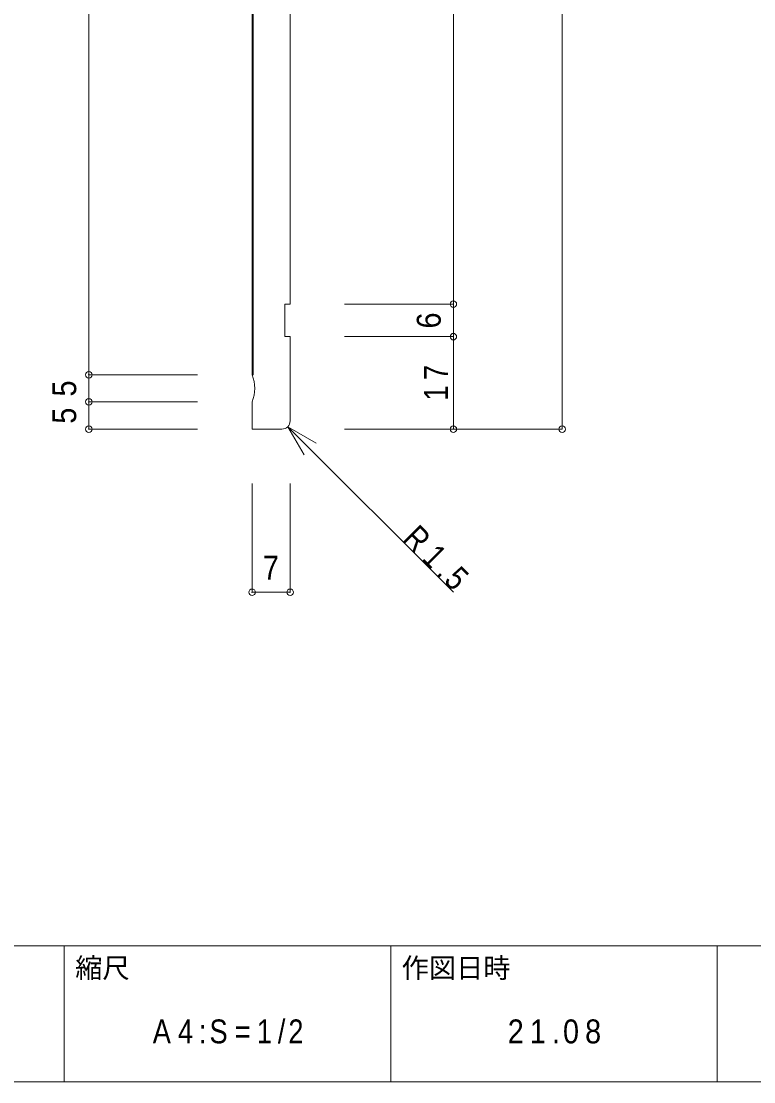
# Model space of a CAD drawing. Units: millimetres at full size, sheet at 1:2. Extents: x -282 to 282, y -195 to 195.
# Drawn here: x -45.9 to 88.7, y -195 to 0 of the extents above; entities that cross this region are included whole.
import ezdxf
from ezdxf.enums import TextEntityAlignment as Align

# ---------------------------------------------------------------- set-up
doc = ezdxf.new("R2010")
doc.units = ezdxf.units.MM
doc.header["$LTSCALE"] = 2
doc.header["$PDMODE"] = 32
doc.header["$PDSIZE"] = 1.2
for name, color, linetype, lineweight in [('4-0_ＫＢ製品', 2, 'Continuous', 9), ('4-3_寸法', 4, 'Continuous', 9), ('4-4_引出線字', 4, 'Continuous', 9), ('4-8_他製品', 7, 'Continuous', 9), ('F-0_図面枠', 5, 'Continuous', 9), ('F-5_F-5ﾚｲﾔ', 7, 'Continuous', 9)]:
    doc.layers.add(name, color=color, linetype=linetype, lineweight=lineweight)
doc.styles.add('HGｺﾞｼｯｸM', font='')
doc.styles.get('HGｺﾞｼｯｸM').set_extended_font_data('HGｺﾞｼｯｸM')

msp = doc.modelspace()

# ---------------------------------------------------------------- linework, layer by layer
at = {"layer": '4-0_ＫＢ製品'}
for p, q in [((-3.5, 85), (-3.5, -65)), ((2.5, -58), (2.5, -52)), ((3.5, -58), (2.5, -58)), ((3.5, -73.5), (3.5, -58)), ((-3.5, -70), (-3.5, -75)), ((2, -75), (-3.5, -75))]:
    msp.add_line(p, q, dxfattribs=at)
msp.add_lwpolyline([(2.5, -52), (3.5, -52), (3.5, 77)], dxfattribs=at)
for centre, radius, start, end in [((-9.5, -67.5), 6.5, 337.38014, 22.61986), ((2, -73.5), 1.5, 270, 0)]:
    msp.add_arc(centre, radius, start, end, dxfattribs=at)
at = {"layer": '4-3_寸法'}
for p, q in [((53.5, 100), (53.5, -75)), ((-33.5, 85), (-33.5, -65)), ((33.5, -52), (33.5, 77)), ((33.5, -52), (13.5, -52)), ((33.5, -58), (33.5, -52)), ((33.5, -58), (13.5, -58)), ((33.5, -75), (33.5, -58)), ((-33.5, -65), (-13.5, -65)), ((-33.5, -65), (-33.5, -70)), ((-33.5, -70), (-13.5, -70)), ((-33.5, -70), (-33.5, -75)), ((-33.5, -75), (-13.5, -75)), ((33.5, -75), (13.5, -75)), ((53.5, -75), (33.5, -75)), ((-3.5, -105), (-3.5, -85)), ((3.5, -105), (3.5, -85)), ((-3.5, -105), (3.5, -105))]:
    msp.add_line(p, q, dxfattribs=at)
for p in [(33.5, -52), (33.5, -58), (-33.5, -65), (-33.5, -70), (-33.5, -75), (33.5, -75), (53.5, -75), (-3.5, -105), (3.5, -105)]:
    msp.add_point(p, dxfattribs=at)
at = {"layer": '4-4_引出線字'}
for q in [(6.061, -79.757), (8.257, -77.561), (33.5, -105)]:
    msp.add_line((3.061, -74.561), q, dxfattribs=at)
at = {"layer": '4-8_他製品'}
for p, q in [((-3.3, -65), (-3.3, 85)), ((-3.5, -65), (-3.3, -65))]:
    msp.add_line(p, q, dxfattribs=at)
at = {"layer": 'F-0_図面枠'}
for p, q in [((-282, -170), (282, -170)), ((-38, -195), (-38, -170)), ((22, -195), (22, -170)), ((82, -195), (82, -170)), ((282, -195), (-282, -195))]:
    msp.add_line(p, q, dxfattribs=at)

# ---------------------------------------------------------------- texts
at = {"layer": '4-3_寸法', "color": 7, "style": 'HGｺﾞｼｯｸM', "width": 0.9}
for s, p in [('6', (32.5, -56.5)), ('5', (-34.5, -69)), ('5', (-34.5, -74))]:
    msp.add_text(s, height=4.399, rotation=90, dxfattribs=at).set_placement(p, align=Align.BOTTOM_LEFT)
msp.add_text('7', height=4.399, dxfattribs=at).set_placement((-1.5, -104), align=Align.BOTTOM_LEFT)
at = {"layer": '4-3_寸法', "color": 7, "insert": (32.5, -69.75), "char_height": 4.399, "attachment_point": 7, "rotation": 90, "style": 'HGｺﾞｼｯｸM'}
msp.add_mtext('\\T1.36;\\W0.85;17', dxfattribs=at)
at = {"layer": '4-4_引出線字', "color": 7, "insert": (23.954, -95.454), "char_height": 4.399, "attachment_point": 7, "rotation": 315, "style": 'HGｺﾞｼｯｸM'}
msp.add_mtext('\\T1.38;\\W0.85;R1.5', dxfattribs=at)
at = {"layer": 'F-5_F-5ﾚｲﾔ', "style": 'HGｺﾞｼｯｸM'}
for s, p in [('縮尺', (-36, -177)), ('作図日時', (24, -177))]:
    msp.add_text(s, height=3.666, dxfattribs=at).set_placement(p, align=Align.BOTTOM_LEFT)
at = {"layer": 'F-5_F-5ﾚｲﾔ', "char_height": 4.399, "attachment_point": 7, "style": 'HGｺﾞｼｯｸM'}
for s, insert in [('\\T1.39;\\W0.85;A4:S=1/2', (-21.75, -188)), ('\\T1.38;\\W0.9;21.08', (43.5, -188))]:
    msp.add_mtext(s, dxfattribs=dict(at, insert=insert))

doc.saveas('drawing.dxf')
